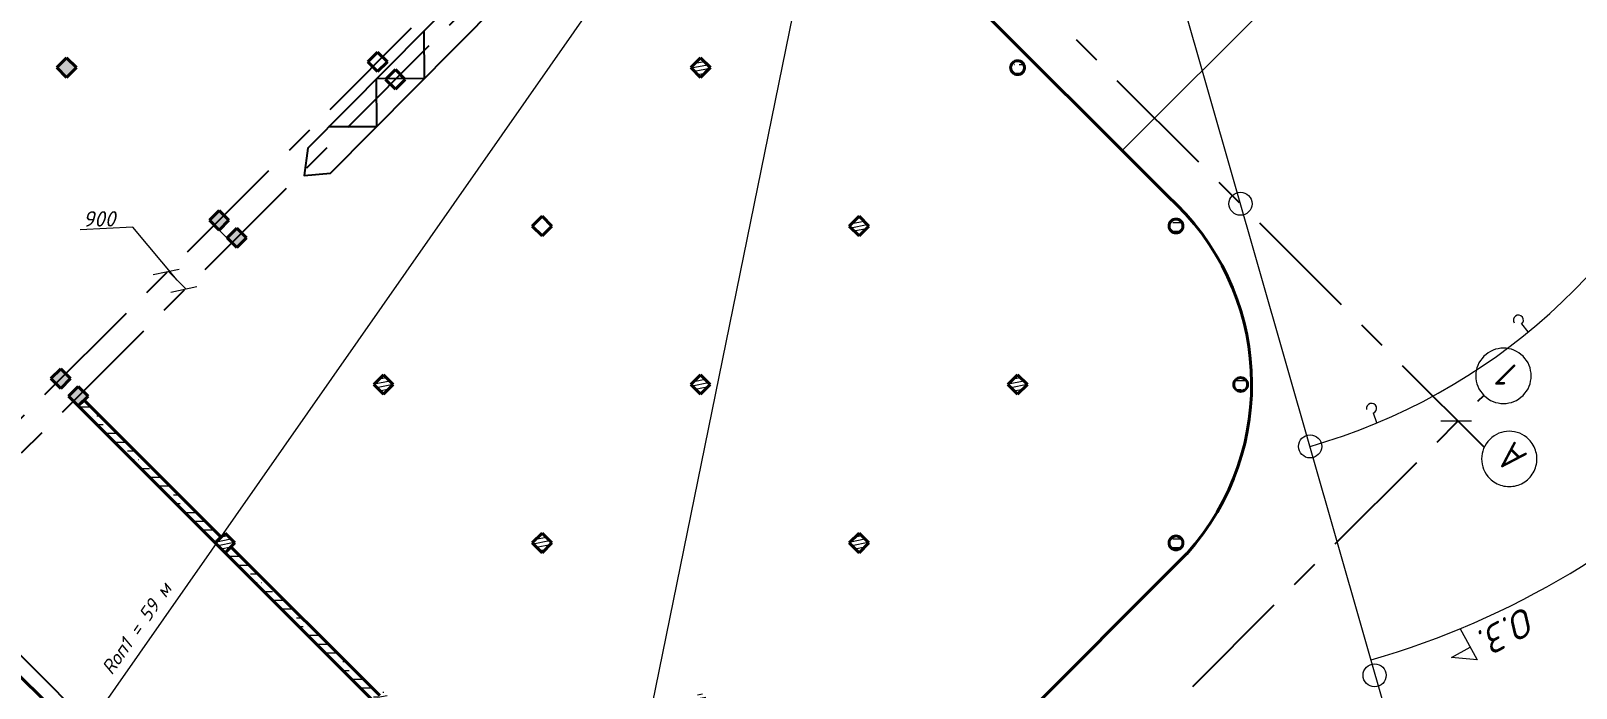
# Model space of a CAD drawing. Header units: millimetres. Extents: x 2279 to 5236, y 896 to 2828.
# Drawn here: x 3678.3 to 3839.2, y 1665.5 to 1733.9 of the extents above; entities that cross this region are included whole.
import ezdxf

# ---------------------------------------------------------------- set-up
doc = ezdxf.new("R2010")
doc.units = ezdxf.units.MM
doc.linetypes.add('ACAD_ISO04W100', pattern=[30, 24, -3, 0, -3])
doc.linetypes.add('ADSK_Линия сетки', pattern=[21, 12, -3, 3, -3])
for name, color, linetype in [('PDF _!!ТОНКАЯ', 7, 'Continuous'), ('PDF _0', 7, 'Continuous'), ('PDF _Текст', 7, 'Continuous'), ('оси', 240, 'ACAD_ISO04W100')]:
    doc.layers.add(name, color=color, linetype=linetype)
for name, color, linetype, lineweight in [('Колонны', 7, 'Continuous', 18), ('Несущие колонны', 7, 'Continuous', 18), ('Перекрытия', 7, 'Continuous', 18), ('Стены разрез', 7, 'Continuous', 40)]:
    doc.layers.add(name, color=color, linetype=linetype, lineweight=lineweight)
doc.styles.add('GOST Common_1', font='GOST_Common.ttf', dxfattribs={"width": 0.9, "height": 1000})
doc.styles.add('PDF ISOCPEUR Italic', font='isocpeui.ttf')
pattern_1 = [(180, (3732.2754, 1715.7621), (-1.600769, -0.914725), [2.286813, -0.457363, 0.01932, -0.438042])]
pattern_2 = [(11, (14702.81926, -1134.50203), (-0.077544776, 0.398933287), [])]

# ---------------------------------------------------------------- blocks, each defined once
blk = doc.blocks.new('ADSK_Колонна бетонная_Квадратная - 500x500-299792-Первый этаж 0_000')
at = {"layer": 'Несущие колонны', "lineweight": 40}
for p, q in [((250, 250), (-250, 250)), ((-250, 250), (-250, -250)), ((250, -250), (250, 250)), ((-250, -250), (250, -250))]:
    blk.add_line(p, q, dxfattribs=at)
blk = doc.blocks.new('ADSK_Колонна бетонная_Квадратная - 500x500-328829-Первый этаж 0_000')
at = {"layer": 'Несущие колонны', "lineweight": 40}
for p, q in [((250, 250), (-250, 250)), ((-250, 250), (-250, -250)), ((250, -250), (250, 250)), ((-250, -250), (250, -250))]:
    blk.add_line(p, q, dxfattribs=at)
blk = doc.blocks.new('Ось сетки - D10-4847-Первый этаж 0_000')
at = {"layer": 'оси', "lineweight": 18}
for start, end in [(360, 180), (180, 360)]:
    blk.add_arc((0, 0), 5, start, end, dxfattribs=at)

msp = doc.modelspace()

# ---------------------------------------------------------------- hatches: boundary and pattern name
h = msp.add_hatch()
h.set_pattern_fill('ANSI31', color=256, scale=0.2, angle=34)
edge = h.paths.add_edge_path()
edge.add_line((3683.58, 1796.79), (3688.59, 1801.8))
edge.add_line((3684.01, 1796.37), (3689.45, 1801.81))
edge.add_line((3683.58, 1796.79), (3684.01, 1796.37))
edge.add_line((3689.45, 1801.81), (3641.29, 1849.97))
edge.add_line((3688.59, 1801.8), (3637.61, 1852.78))
edge.add_line((3637.61, 1852.78), (3559.34, 1774.51))
edge.add_line((3637.62, 1853.64), (3558.5, 1774.51))
edge.add_line((3641.29, 1849.97), (3637.62, 1853.64))
edge.add_line((3558.5, 1774.51), (3610.32, 1722.68))
edge.add_line((3559.34, 1774.51), (3610.32, 1723.53))
edge.add_line((3610.32, 1723.53), (3615.34, 1728.55))
edge.add_line((3610.32, 1722.68), (3615.76, 1728.12))
edge.add_line((3615.76, 1728.12), (3615.34, 1728.55))
at = {"linetype": 'ByBlock', "lineweight": 20, "ltscale": 10}
h = msp.add_hatch(dxfattribs=at)
h.set_pattern_fill('ANSI35', color=256, scale=0.16, angle=320)
h.set_pattern_definition([(5, (14702.8193, -1134.502), (-0.088550235, 1.01213381), []), (5, (14703.3696, -1134.9638), (-0.088550235, 1.01213381), [1.27, -0.254, 0, -0.254])])
h.paths.add_polyline_path([(3616.03, 1797.12), (3615.01, 1796.1), (3616.03, 1795.09), (3617.04, 1796.1)])
h.paths.add_polyline_path([(3616.03, 1764.12), (3615.01, 1763.1), (3616.03, 1762.08), (3617.04, 1763.1)])
h.paths.add_polyline_path([(3583.02, 1762.08), (3583.53, 1762.59), (3582.51, 1763.61), (3582, 1763.1)])
h.paths.add_polyline_path([(3583.53, 1762.59), (3584.04, 1763.1), (3583.02, 1764.12), (3582.51, 1763.61)])
h.paths.add_polyline_path([(3566.52, 1779.6), (3567.03, 1780.11), (3566.52, 1780.62), (3565.5, 1779.6), (3566.52, 1778.58), (3567.03, 1779.09)])
h.paths.add_polyline_path([(3567.03, 1779.09), (3567.54, 1779.6), (3567.03, 1780.11), (3566.52, 1779.6)])
h.paths.add_polyline_path([(3599.52, 1747.62), (3599.02, 1747.11), (3600.03, 1746.09), (3600.54, 1746.6)])
h.paths.add_polyline_path([(3599.52, 1745.58), (3600.03, 1746.09), (3599.02, 1747.11), (3598.51, 1746.6)])
h.paths.add_polyline_path([(3631.51, 1746.6), (3632.53, 1745.58), (3633.55, 1746.6), (3632.53, 1747.62)])
h.paths.add_polyline_path([(3616.54, 1729.59), (3617.04, 1730.1), (3616.03, 1731.12), (3615.52, 1730.61)])
h.paths.add_polyline_path([(3615.52, 1730.61), (3615.01, 1730.1), (3616.03, 1729.08), (3616.54, 1729.59)])
h.paths.add_polyline_path([(3625.91, 1720.22), (3625.4, 1719.71), (3626.42, 1718.69), (3626.92, 1719.2)])
h.paths.add_polyline_path([(3626.42, 1720.73), (3625.91, 1720.22), (3626.92, 1719.2), (3627.43, 1719.71)])
h.paths.add_polyline_path([(3648.01, 1730.1), (3649.03, 1729.08), (3650.05, 1730.1), (3649.03, 1731.12)])
h.paths.add_polyline_path([(3665.53, 1745.58), (3666.55, 1746.6), (3665.53, 1747.62), (3664.51, 1746.6)])
h.paths.add_polyline_path([(3665.53, 1714.62), (3664.51, 1713.6), (3665.53, 1712.58), (3666.55, 1713.6)])
h.paths.add_polyline_path([(3682.03, 1729.08), (3683.05, 1730.1), (3682.03, 1731.12), (3681.01, 1730.1)])
h.paths.add_polyline_path([(3638.13, 1708), (3637.62, 1707.49), (3638.64, 1706.47), (3639.15, 1706.98)])
h.paths.add_polyline_path([(3638.64, 1708.51), (3638.13, 1708), (3639.15, 1706.98), (3639.66, 1707.49)])
h.paths.add_polyline_path([(3681.93, 1698.22), (3681.42, 1698.73), (3680.4, 1697.71), (3680.91, 1697.2)])
h.paths.add_polyline_path([(3680.91, 1697.2), (3681.42, 1696.69), (3682.44, 1697.71), (3681.93, 1698.22)])
h.paths.add_polyline_path([(3683.76, 1696.38), (3683.25, 1696.89), (3682.23, 1695.87), (3682.74, 1695.37)])
h.paths.add_polyline_path([(3683.86, 1695.47), (3684.27, 1695.87), (3683.76, 1696.38), (3682.74, 1695.37), (3683.25, 1694.86)])
h.paths.add_polyline_path([(3698.43, 1714.72), (3697.92, 1715.23), (3696.9, 1714.21), (3697.41, 1713.7)])
h.paths.add_polyline_path([(3698.94, 1714.21), (3698.43, 1714.72), (3697.41, 1713.7), (3697.92, 1713.19)])
h.paths.add_polyline_path([(3699.25, 1711.87), (3699.75, 1711.36), (3700.77, 1712.38), (3700.26, 1712.89)])
h.paths.add_polyline_path([(3698.74, 1712.38), (3699.25, 1711.87), (3700.26, 1712.89), (3699.75, 1713.39)])
h.paths.add_polyline_path([(3698.53, 1745.58), (3699.55, 1746.6), (3698.53, 1747.62), (3697.51, 1746.6)])
h.paths.add_polyline_path([(3682.03, 1762.08), (3683.05, 1763.1), (3682.03, 1764.12), (3681.01, 1763.1)])
h.paths.add_polyline_path([(3665.53, 1778.58), (3666.55, 1779.6), (3665.53, 1780.62), (3664.51, 1779.6)])
h.paths.add_polyline_path([(3704.64, 1772.47), (3705.66, 1773.49), (3704.64, 1774.51), (3703.63, 1773.49)])
h.paths.add_polyline_path([(3715.03, 1762.08), (3716.05, 1763.1), (3715.03, 1764.12), (3714.01, 1763.1)])
at = {"linetype": 'ByBlock', "lineweight": 15, "ltscale": 10}
h = msp.add_hatch(dxfattribs=at)
h.set_pattern_fill('ANSI31', color=256, scale=0.128, angle=326)
h.set_pattern_definition(pattern_2)
h.paths.add_polyline_path([(3765.56, 1680.6), (3764.54, 1681.61), (3763.52, 1680.6), (3764.54, 1679.58)])
h.paths.add_polyline_path([(3781.04, 1698.12), (3780.02, 1697.1), (3781.04, 1696.08), (3782.06, 1697.1)])
h.paths.add_polyline_path([(3748.04, 1698.12), (3747.02, 1697.1), (3748.04, 1696.08), (3749.05, 1697.1)])
h.paths.add_polyline_path([(3748.04, 1731.12), (3747.02, 1730.1), (3748.04, 1729.08), (3749.05, 1730.1)])
h.paths.add_polyline_path([(3765.56, 1713.6), (3764.54, 1714.62), (3763.52, 1713.6), (3764.54, 1712.58)])
h = msp.add_hatch(dxfattribs=at)
h.set_pattern_fill('ANSI31', color=256, scale=0.128, angle=326)
h.set_pattern_definition(pattern_2)
h.paths.add_polyline_path([(3716.05, 1697.1), (3715.03, 1698.12), (3714.01, 1697.1), (3715.03, 1696.08)])
h.paths.add_polyline_path([(3731.53, 1681.61), (3730.52, 1680.6), (3731.53, 1679.58), (3732.55, 1680.6)])
h.paths.add_polyline_path([(3748.04, 1665.11), (3747.02, 1664.09), (3748.04, 1663.08), (3749.05, 1664.09)])
h.paths.add_polyline_path([(3715.03, 1665.11), (3714.01, 1664.09), (3715.03, 1663.08), (3715.64, 1663.69), (3716.05, 1664.09)])
h.paths.add_polyline_path([(3732.55, 1647.59), (3731.53, 1648.61), (3730.52, 1647.59), (3731.53, 1646.57)])
h.paths.add_polyline_path([(3699.55, 1680.6), (3698.53, 1681.61), (3697.51, 1680.6), (3698.53, 1679.58), (3699.14, 1680.19)])
at = {"layer": 'Колонны', "lineweight": 9}
h = msp.add_hatch(dxfattribs=at)
h.set_pattern_fill('FP_1', color=256, scale=0.002881, angle=135, style=0, pattern_type=2)
h.set_pattern_definition(pattern_1)
h.paths.add_polyline_path([(3781.55, 1730.61), (3781.42, 1730.71), (3781.28, 1730.78), (3781.12, 1730.82), (3780.96, 1730.82), (3780.8, 1730.78), (3780.66, 1730.71), (3780.53, 1730.61), (3780.43, 1730.48), (3780.36, 1730.34), (3780.32, 1730.18), (3780.32, 1730.02), (3780.36, 1729.86), (3780.43, 1729.72), (3780.53, 1729.59), (3780.66, 1729.49), (3780.8, 1729.42), (3780.97, 1729.38), (3781.12, 1729.38), (3781.28, 1729.42), (3781.42, 1729.49), (3781.55, 1729.59), (3781.65, 1729.72), (3781.72, 1729.86), (3781.75, 1730.02), (3781.75, 1730.18), (3781.72, 1730.34), (3781.65, 1730.48)])
h = msp.add_hatch(dxfattribs=at)
h.set_pattern_fill('FP_1', color=256, scale=0.002881, angle=135, style=0, pattern_type=2)
h.set_pattern_definition(pattern_1)
h.paths.add_polyline_path([(3798.05, 1714.11), (3797.92, 1714.21), (3797.78, 1714.28), (3797.62, 1714.31), (3797.46, 1714.31), (3797.3, 1714.28), (3797.16, 1714.21), (3797.03, 1714.11), (3796.93, 1713.98), (3796.86, 1713.84), (3796.82, 1713.68), (3796.82, 1713.52), (3796.86, 1713.36), (3796.93, 1713.22), (3797.03, 1713.09), (3797.16, 1712.99), (3797.3, 1712.92), (3797.46, 1712.88), (3797.62, 1712.88), (3797.78, 1712.92), (3797.92, 1712.99), (3798.05, 1713.09), (3798.15, 1713.22), (3798.22, 1713.36), (3798.26, 1713.52), (3798.26, 1713.68), (3798.22, 1713.84), (3798.15, 1713.98)])
h = msp.add_hatch(dxfattribs=at)
h.set_pattern_fill('FP_1', color=256, scale=0.002881, angle=135, style=0, pattern_type=2)
h.set_pattern_definition(pattern_1)
h.paths.add_polyline_path([(3804.77, 1697.61), (3804.65, 1697.71), (3804.5, 1697.78), (3804.34, 1697.81), (3804.18, 1697.81), (3804.02, 1697.78), (3803.88, 1697.71), (3803.75, 1697.61), (3803.65, 1697.48), (3803.58, 1697.34), (3803.55, 1697.18), (3803.55, 1697.02), (3803.58, 1696.86), (3803.65, 1696.71), (3803.75, 1696.59), (3803.88, 1696.49), (3804.02, 1696.42), (3804.18, 1696.38), (3804.34, 1696.38), (3804.5, 1696.42), (3804.65, 1696.49), (3804.77, 1696.59), (3804.87, 1696.71), (3804.94, 1696.86), (3804.98, 1697.02), (3804.98, 1697.18), (3804.94, 1697.34), (3804.87, 1697.48)])
h = msp.add_hatch(dxfattribs=at)
h.set_pattern_fill('FP_1', color=256, scale=0.002881, angle=135, style=0, pattern_type=2)
h.set_pattern_definition(pattern_1)
h.paths.add_polyline_path([(3798.05, 1681.11), (3797.92, 1681.21), (3797.78, 1681.28), (3797.62, 1681.31), (3797.46, 1681.31), (3797.3, 1681.28), (3797.16, 1681.21), (3797.03, 1681.11), (3796.93, 1680.98), (3796.86, 1680.83), (3796.82, 1680.68), (3796.82, 1680.52), (3796.86, 1680.36), (3796.93, 1680.21), (3797.03, 1680.09), (3797.16, 1679.99), (3797.3, 1679.92), (3797.46, 1679.88), (3797.62, 1679.88), (3797.78, 1679.92), (3797.92, 1679.99), (3798.05, 1680.09), (3798.15, 1680.21), (3798.22, 1680.36), (3798.26, 1680.52), (3798.26, 1680.68), (3798.21, 1680.84), (3798.15, 1680.98)])
at = {"layer": 'Стены разрез', "lineweight": 9}
h = msp.add_hatch(dxfattribs=at)
h.set_pattern_fill('FP_1', color=256, scale=0.002881, angle=135, style=0, pattern_type=2)
h.set_pattern_definition(pattern_1)
h.paths.add_polyline_path([(3683.86, 1695.47), (3683.25, 1694.86), (3697.51, 1680.6), (3698.12, 1681.21)])
h = msp.add_hatch(dxfattribs=at)
h.set_pattern_fill('FP_1', color=256, scale=0.002881, angle=135, style=0, pattern_type=2)
h.set_pattern_definition(pattern_1)
h.paths.add_polyline_path([(3699.14, 1680.19), (3698.53, 1679.58), (3714.01, 1664.09), (3714.63, 1664.71)])

# ---------------------------------------------------------------- linework, layer by layer
at = {"linetype": 'ByBlock', "lineweight": 15, "ltscale": 10}
for p, q in [((3766.47, 1779.09), (3662.21, 1629.91)), ((3766.47, 1779.09), (3731.53, 1607.43)), ((3820.69, 1750.22), (3791.92, 1721.46)), ((3688.94, 1713.48), (3683.44, 1713.21)), ((3693.56, 1707.95), (3688.94, 1713.48)), ((3697.41, 1713.7), (3699.25, 1711.87)), ((3691.06, 1708.54), (3693.75, 1709.12)), ((3694.45, 1707.07), (3692.62, 1708.9)), ((3692.9, 1706.71), (3695.58, 1707.29)), ((3781.04, 1698.12), (3780.02, 1697.1)), ((3782.06, 1697.1), (3781.04, 1698.12)), ((3780.02, 1697.1), (3781.04, 1696.08)), ((3781.04, 1696.08), (3782.06, 1697.1)), ((3828.3, 1693.27), (3825.12, 1693.27)), ((3731.53, 1681.61), (3730.52, 1680.6)), ((3732.55, 1680.6), (3731.53, 1681.61)), ((3764.54, 1681.61), (3763.52, 1680.6)), ((3765.56, 1680.6), (3764.54, 1681.61)), ((3730.52, 1680.6), (3731.53, 1679.58)), ((3731.53, 1679.58), (3732.55, 1680.6)), ((3763.52, 1680.6), (3764.54, 1679.58)), ((3764.54, 1679.58), (3765.56, 1680.6))]:
    msp.add_line(p, q, dxfattribs=at)
at = {"linetype": 'ByBlock', "lineweight": 40, "ltscale": 10}
for p, q in [((3748.55, 1764.83), (3796.64, 1716.74)), ((3714.42, 1731.73), (3713.4, 1730.71)), ((3615.34, 1728.55), (3731.53, 1612.35)), ((3731.53, 1612.35), (3798.66, 1679.48))]:
    msp.add_line(p, q, dxfattribs=at)
at = {"linetype": 'ByBlock', "lineweight": 20, "ltscale": 10}
msp.add_line((3794.04, 1751.52), (3841.42, 1585.9), dxfattribs=at)
at = {"linetype": 'ByBlock', "lineweight": 15, "ltscale": 10}
for centre in [(3804.25, 1715.92), (3811.5, 1690.65), (3818.21, 1666.81)]:
    msp.add_circle(centre, 1.2, dxfattribs=at)
for radius, end in [(86.44, 45), (63.32, 30.1627)]:
    msp.add_arc((3794.04, 1751.52), radius, 286.0024, end, dxfattribs=at)
at = {"linetype": 'ByBlock', "lineweight": 40, "ltscale": 10}
msp.add_arc((3779.02, 1697.1), 26.39, 318.107, 48.107, dxfattribs=at)
at = {"layer": 'PDF _!!ТОНКАЯ', "lineweight": 25}
for points in [[(3719.22, 1733.92), (3719.25, 1728.96), (3714.29, 1728.93)], [(3714.26, 1728.9), (3714.29, 1723.95), (3709.3, 1723.92)]]:
    msp.add_lwpolyline(points, dxfattribs=at)
at = {"layer": 'PDF _!!ТОНКАЯ', "lineweight": 20}
for points in [[(3834.19, 1702.58), (3833.53, 1703.41)], [(3818.44, 1693.12), (3818.09, 1694.13)], [(3827.08, 1671.71), (3828.88, 1668.43), (3826.21, 1668.68), (3828.16, 1669.74)]]:
    msp.add_lwpolyline(points, dxfattribs=at)
for centre, start, end in [((3833.18, 1703.8), 308.485, 213.2939), ((3817.89, 1694.61), 289.2856, 194.0946)]:
    msp.add_arc(centre, 0.528, start, end, dxfattribs=at)
at = {"layer": 'PDF _0', "lineweight": 25}
msp.add_lwpolyline([(3763.93, 1779.03), (3707.14, 1721.72), (3706.76, 1718.85), (3709.52, 1719.12), (3766.42, 1776.54)], dxfattribs=at)
at = {"layer": 'Колонны', "lineweight": 40}
for centre, start, end in [((3781.04, 1730.1), 135, 225), ((3781.04, 1730.1), 315, 135), ((3781.04, 1730.1), 225, 315), ((3797.54, 1713.6), 135, 225), ((3797.54, 1713.6), 315, 135), ((3797.54, 1713.6), 225, 315), ((3804.26, 1697.1), 135, 225), ((3804.26, 1697.1), 315, 135), ((3804.26, 1697.1), 225, 315), ((3797.54, 1680.6), 135, 225), ((3797.54, 1680.6), 315, 135), ((3797.54, 1680.6), 225, 315)]:
    msp.add_arc(centre, 0.72, start, end, dxfattribs=at)
at = {"layer": 'Несущие колонны', "lineweight": 40}
for p, q in [((3682.03, 1731.12), (3681.01, 1730.1)), ((3683.05, 1730.1), (3682.03, 1731.12)), ((3715.44, 1730.71), (3714.42, 1731.73)), ((3748.04, 1731.12), (3747.02, 1730.1)), ((3749.05, 1730.1), (3748.04, 1731.12)), ((3681.01, 1730.1), (3682.03, 1729.08)), ((3682.03, 1729.08), (3683.05, 1730.1)), ((3713.4, 1730.71), (3714.42, 1729.69)), ((3714.42, 1729.69), (3715.44, 1730.71)), ((3716.26, 1729.9), (3715.24, 1728.88)), ((3717.27, 1728.88), (3716.26, 1729.9)), ((3747.02, 1730.1), (3748.04, 1729.08)), ((3748.04, 1729.08), (3749.05, 1730.1)), ((3715.24, 1728.88), (3716.26, 1727.86)), ((3716.26, 1727.86), (3717.27, 1728.88)), ((3697.92, 1715.23), (3696.9, 1714.21)), ((3698.94, 1714.21), (3697.92, 1715.23)), ((3696.9, 1714.21), (3697.92, 1713.19)), ((3697.92, 1713.19), (3698.94, 1714.21)), ((3699.75, 1713.39), (3698.74, 1712.38)), ((3700.77, 1712.38), (3699.75, 1713.39)), ((3764.54, 1714.62), (3763.52, 1713.6)), ((3763.52, 1713.6), (3764.54, 1712.58)), ((3765.56, 1713.6), (3764.54, 1714.62)), ((3764.54, 1712.58), (3765.56, 1713.6)), ((3698.74, 1712.38), (3699.75, 1711.36)), ((3699.75, 1711.36), (3700.77, 1712.38)), ((3681.42, 1698.73), (3680.4, 1697.71)), ((3680.4, 1697.71), (3681.42, 1696.69)), ((3682.44, 1697.71), (3681.42, 1698.73)), ((3681.42, 1696.69), (3682.44, 1697.71)), ((3748.04, 1698.12), (3747.02, 1697.1)), ((3749.05, 1697.1), (3748.04, 1698.12)), ((3781.04, 1698.12), (3780.02, 1697.1)), ((3782.06, 1697.1), (3781.04, 1698.12)), ((3683.25, 1696.89), (3682.23, 1695.87)), ((3682.23, 1695.87), (3683.25, 1694.86)), ((3684.27, 1695.87), (3683.25, 1696.89)), ((3683.25, 1694.86), (3684.27, 1695.87)), ((3747.02, 1697.1), (3748.04, 1696.08)), ((3748.04, 1696.08), (3749.05, 1697.1)), ((3780.02, 1697.1), (3781.04, 1696.08)), ((3781.04, 1696.08), (3782.06, 1697.1)), ((3698.53, 1681.61), (3697.51, 1680.6)), ((3699.55, 1680.6), (3698.53, 1681.61)), ((3764.54, 1681.61), (3763.52, 1680.6)), ((3765.56, 1680.6), (3764.54, 1681.61)), ((3697.51, 1680.6), (3698.53, 1679.58)), ((3698.53, 1679.58), (3699.55, 1680.6)), ((3763.52, 1680.6), (3764.54, 1679.58)), ((3764.54, 1679.58), (3765.56, 1680.6))]:
    msp.add_line(p, q, dxfattribs=at)
at = {"layer": 'оси', "linetype": 'ADSK_Линия сетки'}
for p, q in [((3829.61, 1690.56), (3653.54, 1866.63)), ((3742.75, 1603.37), (3566.52, 1779.6)), ((3664.92, 1681.21), (3752.71, 1769)), ((3666.75, 1679.37), (3754.26, 1766.88)), ((3739.88, 1606.25), (3829.59, 1695.97))]:
    msp.add_line(p, q, dxfattribs=at)
at = {"layer": 'Перекрытия'}
for p, q in [((3615.76, 1728.12), (3731.53, 1612.35)), ((3731.53, 1612.35), (3798.66, 1679.48))]:
    msp.add_line(p, q, dxfattribs=at)
at = {"layer": 'Стены разрез'}
for p, q in [((3683.86, 1695.47), (3683.25, 1694.86)), ((3683.25, 1694.86), (3697.51, 1680.6)), ((3698.12, 1681.21), (3683.86, 1695.47)), ((3697.51, 1680.6), (3698.12, 1681.21)), ((3699.14, 1680.19), (3698.53, 1679.58)), ((3698.53, 1679.58), (3714.01, 1664.09)), ((3714.63, 1664.71), (3699.14, 1680.19))]:
    msp.add_line(p, q, dxfattribs=at)

# ---------------------------------------------------------------- block references
at = {"layer": 'Несущие колонны', "xscale": 0.002881024000000001, "yscale": 0.002881024000000001, "zscale": 0.002881024000000001, "rotation": 135.0000000000001}
for name, p in [('ADSK_Колонна бетонная_Квадратная - 500x500-328829-Первый этаж 0_000', (3748.04, 1730.1)), ('ADSK_Колонна бетонная_Квадратная - 500x500-299792-Первый этаж 0_000', (3731.53, 1713.6)), ('ADSK_Колонна бетонная_Квадратная - 500x500-328829-Первый этаж 0_000', (3731.53, 1713.6)), ('ADSK_Колонна бетонная_Квадратная - 500x500-328829-Первый этаж 0_000', (3715.03, 1697.1)), ('ADSK_Колонна бетонная_Квадратная - 500x500-328829-Первый этаж 0_000', (3781.04, 1697.1)), ('ADSK_Колонна бетонная_Квадратная - 500x500-328829-Первый этаж 0_000', (3731.53, 1680.6)), ('ADSK_Колонна бетонная_Квадратная - 500x500-328829-Первый этаж 0_000', (3764.54, 1680.6))]:
    msp.add_blockref(name, p, dxfattribs=at)
at = {"layer": 'оси', "lineweight": 18, "xscale": 0.5762047999999996, "yscale": 0.5762047999999996, "zscale": 0.5762047999999996}
for p, rotation in [((3831.63, 1698), 315.0000000000001), ((3832.23, 1689.35), 45)]:
    msp.add_blockref('Ось сетки - D10-4847-Первый этаж 0_000', p, dxfattribs=dict(at, rotation=rotation))

# ---------------------------------------------------------------- texts
at = {"layer": 'PDF _Текст', "attachment_point": 7, "style": 'PDF ISOCPEUR Italic'}
for s, insert, char_height, rotation in [('900', (3683.73, 1713.54), 1.6, 0.2528), ('Rоп1 = 59 м ', (3686.75, 1666.74), 1.4399, 55.1509), ('О.З.', (3834.04, 1674.11), 2.88, 208.0064)]:
    msp.add_mtext(s, dxfattribs=dict(at, insert=insert, char_height=char_height, rotation=rotation))
at = {"layer": 'оси', "char_height": 2.881, "attachment_point": 1, "rotation": 135, "style": 'GOST Common_1'}
for s, insert, width in [('\\fGOST Common|b0|i0|c204|p34|;\\W.9;1', (3831.33, 1696.58), 1.6214), ('\\fGOST Common|b0|i0|c204|p34|;\\W.9;А', (3832.2, 1687.71), 2.8686)]:
    msp.add_mtext(s, dxfattribs=dict(at, insert=insert, width=width))

doc.saveas('drawing.dxf')
